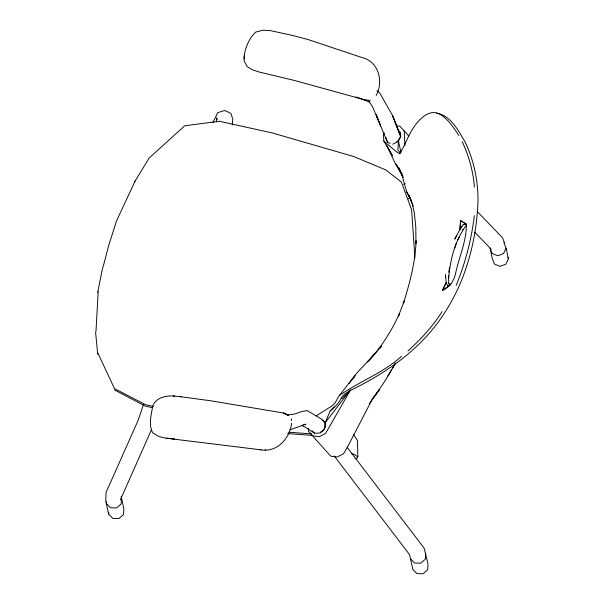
<?xml version="1.0" encoding="UTF-8"?>
<svg xmlns="http://www.w3.org/2000/svg" width="604" height="604" viewBox="0 0 604 604"><rect width="100%" height="100%" fill="white"/><g stroke="black" fill="none" stroke-linecap="round" stroke-linejoin="round"><path stroke-width="0.91" d="M244.024 58.905C244.454 49.218 248.606 38.709 255.809 32.035L263.201 30.2L270.373 30.623L292.276 35.394L307.617 39.403L362.219 57.637C378.768 61.487 383.714 81.782 376.186 95.462M244.273 55.953L244.19 60.959L247.074 66.478L252.049 69.671L258.912 71.959L294.458 80.46L365.443 100.037L370.199 100.392M95.983 331.521L98.158 291.611M106.432 501.788L106.334 503.464L110.426 507.753L116.572 507.964L121.185 503.97L121.547 498.119M121.162 496.352L123.858 508.719L123.495 514.578L118.89 518.564L112.737 518.353L108.645 514.064L108.75 512.388M425.707 553.355L425.337 559.206L420.731 563.2L414.578 562.988L410.486 558.7M456.503 235.854L454.752 239.101L459.976 229.331L460.558 220.634L466.394 224.363C466.575 241.041 459.055 257.145 455.59 273.378C454.004 280.822 449.655 287.323 442.438 290.396L446.152 282.551L445.488 274.775L445.654 277.629M448.696 278.278C450.048 259.871 455.069 240.384 466.22 225.352M216.368 122.008L216.723 117.855L217.236 119.486M232.283 125.02L232.774 119.215L230.97 113.499L225.526 110.736L223.54 110.811L217.84 112.608L212.887 122.627M474.321 215.636C471.49 239.546 465.291 263.102 456.201 285.398M449.565 267.663L448.787 272.162M97.735 292.215L102.605 267.761M466.394 224.363L464.997 223.571L463.185 224.696L459.976 229.331L460.558 220.634L465.986 223.842M462.694 229.913L462.823 229.392M103.058 267.172L108.592 245.858L116.534 220.883L134.986 181.343M448.734 283.646L448.523 275.424M291.596 423.427C289.777 438.663 276.707 452.985 260.384 449.761L166.289 438.202L159.124 436.662L152.721 432.804C148.32 424.604 151.362 414.978 152.623 406.371C155.779 397.477 166.304 395.212 174.722 396.126M143.442 404.612L138.203 420.195L106.085 492.366L105.753 500.814L108.645 514.064M456.262 243.382L454.623 248.191M334.072 406.892L330.177 410.962L325.118 422.815L325.367 426.968L323.049 430.788L320.649 432.003M120.332 499.923L151.612 429.429M398.149 141.54L400.603 136.051L392.404 115.273L379.69 92.918L376.994 90.668M506.107 248.206L503.555 253.589L497.779 255.771L492.177 253.461L490.018 248.025L492.328 258.625L494.487 264.061L500.097 266.372L505.865 264.19L508.425 258.806L506.107 248.206L503.955 242.763M394.85 364.099C388.229 376.352 380.701 387.927 372.411 398.965L347.141 447.775L343.495 453.778L337.206 456.971L330.682 456.126L313.121 436.526M459.546 236.511L457.787 239.758M392.743 367.806L395.378 362.959M350.471 390.048L325.564 433.468L319.274 436.654L312.751 435.816L308.47 431.264L308.304 428.462M387.964 375.914L391.347 370.056M384.355 133.054L383.449 134.556L383.834 141.079L392.457 155.87L388.312 148.033M134.775 181.615L149.165 158.029L184.696 125.798L219.222 121.253L272.094 132.903L353.597 156.496L385.707 169.852L401.411 182.061L411.626 209.852L414.903 258.044M442.075 311.634C432.796 326.417 420.754 339.259 407.926 351.007M375.665 352.978L356.488 373.423L338.738 396.383L334.729 403.464L331.475 406.243L316.398 415.756M353.559 434.495L357.5 440.694L357.817 456.964L356.67 458.64L355.016 458.625M459.976 229.331L461.743 226.787M372.411 398.965L379.259 389.852L369.233 403.759M349.112 383.434L355.046 375.643M350.365 389.98L325.118 422.815L322.4 419.916M379.841 348.221L381.652 346.084L367.511 361.947C380.845 347.987 391.241 331.498 399.297 313.997L398.338 316.322L404.136 301.2L403.351 303.555C409.739 283.193 415.341 262.264 416.081 240.822L415.975 243.329L415.786 226.923L414.321 212.774L412.358 204.167L408.795 195.22L413.279 206.145M353.574 377.855L354.805 376.481M450.123 284.937L442.438 290.396L446.152 282.551L447.421 285.39L448.855 285.737L450.909 283.993M339.833 395.175C359.659 381.283 383.283 372.887 401.517 356.292M341.856 398.738L349.641 390.592M330.177 410.962C334.956 406.975 339.282 402.853 341.781 397.032C344.242 394.027 347.64 391.981 351.037 390.139C381.275 375.295 410.154 356.375 431.852 330.192C461.977 294.201 476.601 246.689 478.006 200.218C478.013 180.294 473.838 160.422 465.314 142.378C458.444 130.879 451.113 115.719 436.7 113.137M403.721 184.424L405.216 183.556M408.296 198.867L409.874 197.953M396.813 141.419L398.414 140.604L400.731 136.783L400.482 132.631L397.757 129.732M392.766 144.182L397.379 141.917M463.185 224.696L465.722 223.593M289.89 429.806L305.866 424.212L303.291 424.672M287.391 415.122L294.526 414.05L302.045 411.498L307.194 410.584L321.381 419.048L325.08 422.876L324.612 428.629L320.369 432.955L314.624 433.302L305.216 427.096L301.464 425.458M447.421 285.39L449.686 285.337M260.384 449.761L261.003 449.769M265.118 449.716L265.601 449.723M365.443 100.037L366.228 100.098M288.712 432.2L311.777 433.906M287.602 433.581L312.517 435.424M180.135 396.647L211.249 400.86L284.129 413.136L288.448 415.341L283.51 413.113L288.448 415.341M173.001 438.836L174.299 438.949L166.289 438.202M173.167 395.99L181.434 396.76M396.171 125.723L399.901 126.206L408.832 136.021M153.559 406.522L145.383 404.612L114.466 388.583L97.984 353.219M152.268 407.677L144.968 405.971L114.42 389.897M351.105 453.529L354.473 454.533L357.817 456.964M355.983 96.98L369.618 102.038L368.931 101.162L372.555 106.802L387.609 142.431L390.192 143.307M400.663 153.22L397.915 150.147L398.414 140.604L401.003 152.555M383.834 141.079L396.073 151.513L399.606 153.673C405.412 145.013 408.463 134.043 414.986 125.511C420.497 117.984 429.482 109.09 439.606 113.99C447.919 118.988 453.619 127.527 458.859 135.507M477.628 211.906L502.49 237.742L504.476 242.868M474.797 232.215L491.15 249.21M312.185 430.758L314.624 433.302M347.058 447.186L424.121 548.122L428.017 563.955L427.647 569.806L423.042 573.8L416.888 573.589L412.796 569.3L409.58 554.661L334.231 455.967M402.657 175.303L396.065 164.22L402.8 175.885M401.298 173.522L402.581 175.689M411.664 201.374L406.613 191.627L401.766 174.224L402.543 176.285M406.613 191.627L411.415 200.838M403.313 177.38L394.193 161.291L386.628 145.02M402.589 175.628L398.965 167.965L402.453 176.157M462.279 141.729C468.817 156.028 473.279 171.4 474.412 187.119M507.805 257.251L508.425 258.806M376.247 114.881L380.633 125.972L376.247 114.881L377.832 119.668L376.866 116.157M449.535 284.846L448.87 283.133M385.729 137.334L387.609 142.431M95.575 332.132L97.705 354.306M404.182 130.758L404.922 145.677M291.324 418.836L291.43 420.671M394.563 120.717L392.404 115.273L400.603 136.051L394.563 120.717"/></g></svg>
